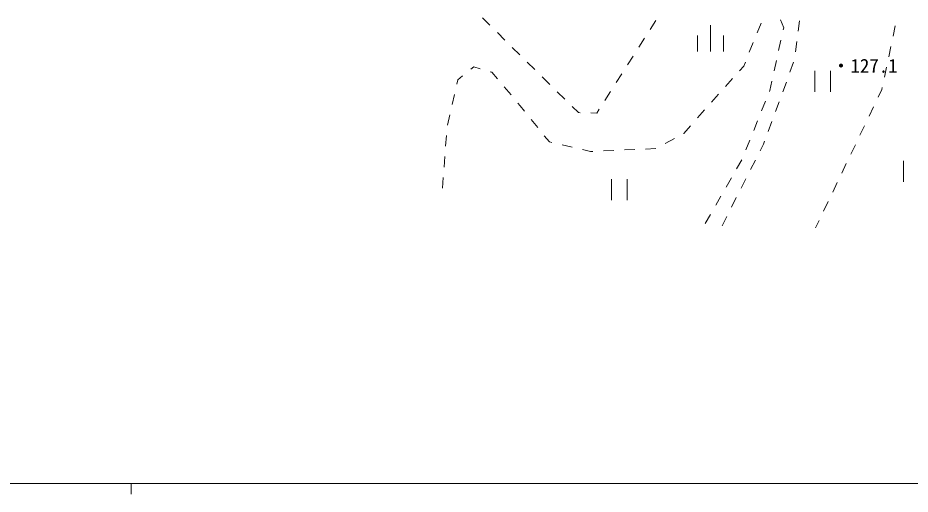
# Model space of a CAD drawing. Units: millimetres, scale not verified. Extents: x 40000 to 680000, y 20000 to 380000.
# Drawn here: x 157236 to 242027, y 204000 to 249296 of the extents above; entities that cross this region are included whole.
import ezdxf
from ezdxf.enums import TextEntityAlignment as Align

# ---------------------------------------------------------------- set-up
doc = ezdxf.new("R2010")
doc.units = ezdxf.units.MM
doc.header["$LTSCALE"] = 1000
doc.layers.add('M-BGD', color=7, linetype='Continuous', lineweight=13)
doc.layers.add('M-TTL-BAND', color=7, linetype='Continuous', lineweight=13)
doc.styles.add('ＭＳ ゴシック', font='')
doc.styles.get('ＭＳ ゴシック').set_extended_font_data('MS Gothic')

msp = doc.modelspace()

# ---------------------------------------------------------------- linework, layer by layer
at = {"layer": 'M-BGD'}
for p, q in [((201378, 249296), (202089, 248593)), ((217311, 248194), (217848, 249038)), ((223055, 246110), (223055, 248610)), ((227492, 247871), (227866, 248798)), ((229715, 249091), (230009, 248347)), ((231388, 248032), (231518, 249023)), ((240617, 248531), (240411, 247552)), ((202800, 247890), (203512, 247188)), ((221805, 246110), (221805, 247610)), ((224305, 246110), (224305, 247610)), ((230009, 248347), (229965, 248151)), ((216236, 246508), (216774, 247351)), ((226745, 246016), (227118, 246943)), ((229748, 247175), (229531, 246199)), ((231128, 246049), (231258, 247040)), ((204223, 246485), (204935, 245782)), ((240205, 246573), (239998, 245595)), ((205646, 245079), (206358, 244377)), ((215162, 244821), (215699, 245664)), ((226220, 244714), (226371, 245088)), ((229315, 245223), (229098, 244247)), ((230608, 244130), (230953, 245068)), ((200269, 244399), (200559, 244636)), ((200559, 244636), (201159, 244459)), ((225823, 244269), (226220, 244714)), ((232957, 244246), (232957, 242246)), ((234457, 244246), (234457, 242246)), ((239792, 244616), (239586, 243638)), ((198945, 242993), (199035, 243387)), ((199035, 243387), (199496, 243765)), ((202118, 244176), (202277, 244129)), ((202277, 244129), (202814, 243490)), ((207069, 243674), (207781, 242971)), ((214087, 243134), (214624, 243978)), ((224493, 242775), (225158, 243522)), ((203458, 242725), (204102, 241960)), ((228881, 243270), (228681, 242371)), ((229918, 242252), (230263, 243191)), ((239380, 242659), (239343, 242481)), ((198496, 241044), (198721, 242019)), ((208492, 242268), (209203, 241566)), ((213012, 241448), (213550, 242291)), ((223163, 241281), (223828, 242028)), ((228681, 242371), (228651, 242298)), ((239343, 242481), (238989, 241744)), ((204746, 241195), (204972, 240926)), ((204972, 240926), (205379, 240421)), ((209915, 240863), (210504, 240282)), ((228279, 241370), (227907, 240442)), ((229228, 240375), (229573, 241314)), ((238557, 240842), (238124, 239940)), ((198048, 239095), (198272, 240070)), ((210504, 240282), (210676, 240277)), ((211676, 240252), (212242, 240238)), ((212242, 240238), (212475, 240604)), ((221834, 239787), (222498, 240534)), ((206007, 239643), (206635, 238865)), ((227534, 239514), (227162, 238586)), ((228538, 238498), (228883, 239437)), ((220499, 238299), (220518, 238309)), ((220518, 238309), (221169, 239040)), ((237692, 239039), (237259, 238137)), ((197883, 237103), (197956, 238101)), ((207263, 238086), (207745, 237489)), ((207745, 237489), (207971, 237437)), ((218748, 237332), (219624, 237815)), ((226790, 237658), (226417, 236729)), ((228095, 237293), (228193, 237559)), ((208946, 237213), (209920, 236988)), ((210895, 236764), (211651, 236590)), ((211651, 236590), (211875, 236600)), ((212874, 236644), (213873, 236688)), ((214872, 236731), (215871, 236775)), ((216870, 236819), (217869, 236862)), ((227771, 236654), (228095, 237293)), ((236827, 237235), (236394, 236334)), ((197736, 235109), (197809, 236106)), ((226039, 235804), (225540, 234938)), ((226865, 234871), (227318, 235763)), ((235962, 235432), (235529, 234531)), ((241410, 235713), (241410, 233713)), ((197590, 233114), (197663, 234111)), ((225042, 234071), (224543, 233204)), ((213637, 233942), (213637, 231942)), ((215137, 233942), (215137, 231942)), ((225960, 233088), (226413, 233979)), ((235097, 233629), (234664, 232727)), ((224045, 232337), (223546, 231470)), ((225055, 231304), (225508, 232196)), ((234232, 231826), (233799, 230924)), ((223048, 230603), (222549, 229736)), ((224150, 229521), (224603, 230412)), ((233367, 230022), (233026, 229312))]:
    msp.add_line(p, q, dxfattribs=at)
at = {"layer": 'M-TTL-BAND'}
for p, q in [((40000, 205000), (579000, 205000)), ((168000, 205000), (168000, 204000))]:
    msp.add_line(p, q, dxfattribs=at)

# ---------------------------------------------------------------- texts
at = {"layer": 'M-BGD', "style": 'ＭＳ ゴシック'}
msp.add_text('・127.1', height=1320, dxfattribs=at).set_placement((234555, 244735), align=Align.MIDDLE_LEFT)

doc.saveas('drawing.dxf')
